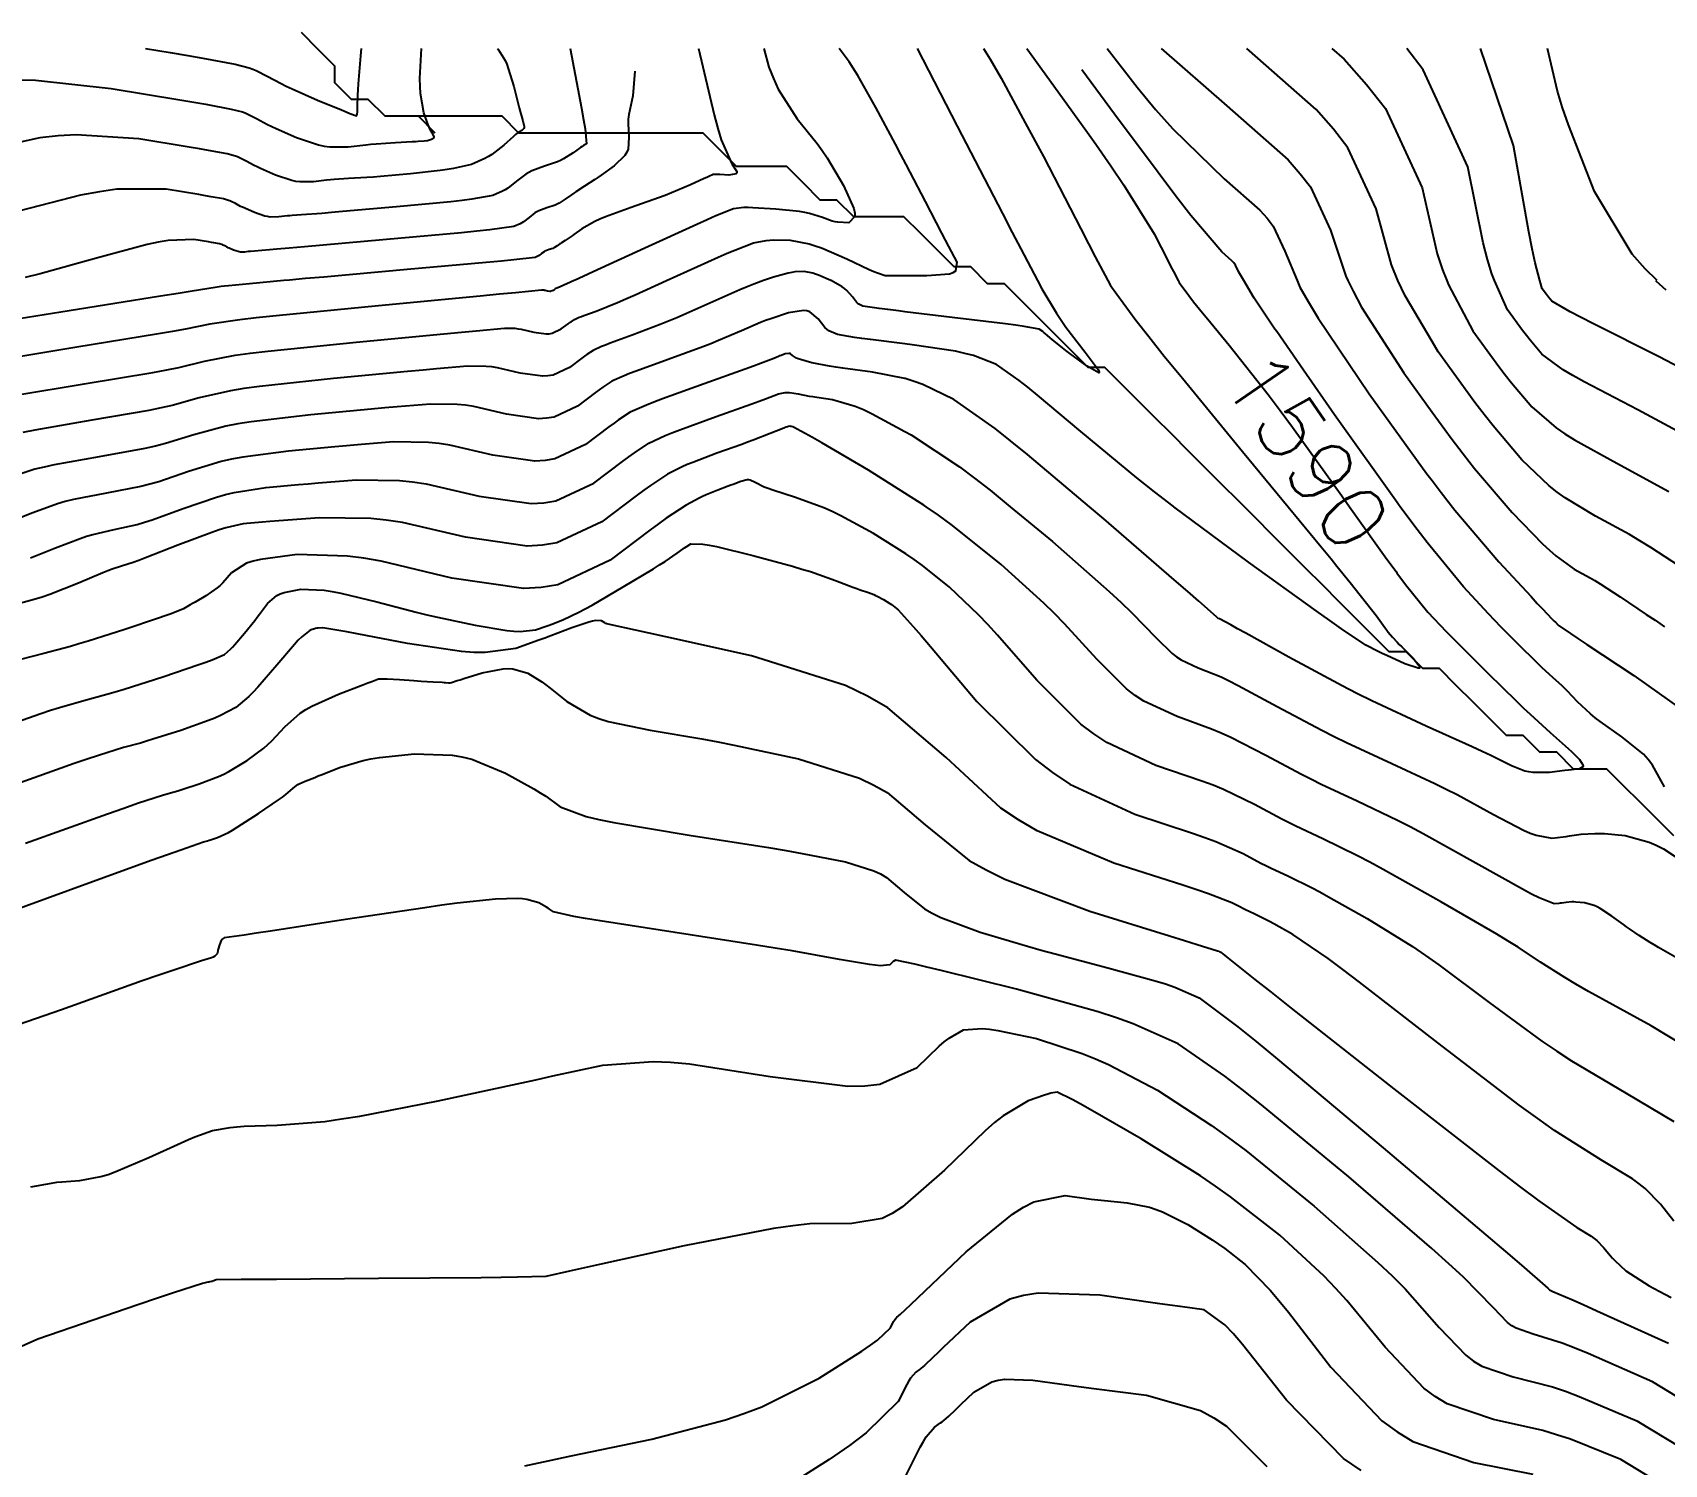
# Model space of a CAD drawing. Header units: metres. Extents: x 837475 to 838479, y 1189012 to 1191015.
# Drawn here: x 837569 to 837666.5, y 1190929.3 to 1191014.8 of the extents above; entities that cross this region are included whole.
import ezdxf

# ---------------------------------------------------------------- set-up
doc = ezdxf.new("R2010")
doc.units = ezdxf.units.M
doc.header["$LTSCALE"] = 0.3
for name, color, linetype in [('COTAS 10', 1, 'Continuous'), ('COTAS INT', 252, 'Continuous'), ('DRENAJE', 5, 'Continuous')]:
    doc.layers.add(name, color=color, linetype=linetype)
doc.styles.get("Standard").update_dxf_attribs({"font": 'simplex.shx'})

msp = doc.modelspace()

# ---------------------------------------------------------------- linework, layer by layer
at = {"layer": 'COTAS 10'}
for points in [[(837608.80113, 1191013.87212), (837608.802, 1191013.869), (837609.736, 1191009.892), (837609.96, 1191009.083), (837610.168, 1191008.399), (837610.793, 1191006.983), (837611.086, 1191006.517), (837611.085, 1191006.432), (837611.049, 1191006.367), (837610.621, 1191006.293), (837610.076, 1191006.33), (837609.966, 1191006.335), (837609.873, 1191006.338), (837609.685, 1191006.33), (837609.431, 1191006.223), (837609.298, 1191006.164), (837609.137, 1191006.091), (837608.328, 1191005.721), (837607.185, 1191005.236), (837606.813, 1191005.091), (837606.418, 1191004.942), (837604.792, 1191004.365), (837603.256, 1191003.8), (837602.917, 1191003.659), (837602.615, 1191003.524), (837601.839, 1191003.093), (837601.364, 1191002.751), (837601.253, 1191002.673), (837601.15, 1191002.602), (837600.852, 1191002.404), (837600.631, 1191002.262), (837600.576, 1191002.225), (837600.525, 1191002.19), (837600.364, 1191002.074), (837600.205, 1191001.974), (837600.156, 1191001.95), (837600.104, 1191001.926), (837599.895, 1191001.853), (837599.688, 1191001.777), (837599.637, 1191001.752), (837599.589, 1191001.724), (837599.438, 1191001.61), (837599.298, 1191001.499), (837599.257, 1191001.473), (837599.215, 1191001.449), (837599.054, 1191001.381), (837597.78, 1191001.237), (837597.036, 1191001.166), (837596.122, 1191001.08), (837591.409, 1191000.656), (837586.426, 1191000.214), (837585.341, 1191000.117), (837584.385, 1191000.031), (837584.047, 1191000), (837581.998, 1190999.812), (837580.739, 1190999.689), (837580.494, 1190999.663), (837580.293, 1190999.641), (837579.941, 1190999.593), (837578.568, 1190999.364), (837577.724, 1190999.229), (837576.678, 1190999.062), (837571.226, 1190998.197), (837565.723, 1190997.311)], [(837628.42384, 1191013.87212), (837630.296, 1191011.27), (837632.045, 1191008.838), (837632.535, 1191008.155), (837633.437, 1191006.854), (837634.216, 1191005.702), (837636.011, 1191002.79), (837636.848, 1191001.168), (837637.024, 1191000.829), (837637.175, 1191000.539), (837637.457, 1191000), (837637.516, 1190999.888), (837638.083, 1190999.109), (837638.376, 1190998.737), (837638.728, 1190998.299), (837639.401, 1190997.479), (837640.49, 1190996.151), (837642.828, 1190993.196), (837643.544, 1190992.246), (837644.29, 1190991.241), (837647.227, 1190987.141), (837647.688, 1190986.493), (837649.92, 1190983.359), (837650.464, 1190982.617), (837650.511, 1190982.553), (837651.035, 1190981.853), (837652.368, 1190980.198), (837653.46, 1190979.05), (837653.832, 1190978.669), (837654.234, 1190978.261), (837655.939, 1190976.558), (837657.668, 1190974.87), (837658.086, 1190974.47), (837658.477, 1190974.101), (837659.671, 1190973.011), (837660.561, 1190972.216), (837660.76, 1190972.032), (837660.939, 1190971.864), (837661.418, 1190971.386), (837661.629, 1190971.074), (837661.64, 1190971.01), (837661.631, 1190970.955), (837661.424, 1190970.84), (837660.943, 1190970.775), (837660.76, 1190970.753), (837660.556, 1190970.729), (837659.64, 1190970.626), (837658.646, 1190970.616), (837658.393, 1190970.651), (837658.15, 1190970.701), (837657.352, 1190971.018), (837656.125, 1190971.639), (837655.61, 1190971.881), (837655.02, 1190972.154), (837652.26, 1190973.395), (837649.023, 1190974.901), (837648.132, 1190975.341), (837647.243, 1190975.791), (837644.053, 1190977.501), (837641.487, 1190978.933), (837640.991, 1190979.208), (837640.589, 1190979.431), (837639.912, 1190979.796), (837639.845, 1190979.827), (837639.827, 1190979.839), (837639.81, 1190979.852), (837639.749, 1190979.912), (837638.681, 1190980.852), (837638.028, 1190981.421), (837637.22, 1190982.123), (837633.012, 1190985.771), (837632.157, 1190986.493), (837628.463, 1190989.612), (837627.44, 1190990.436), (837626.52, 1190991.156), (837624.051, 1190992.89), (837622.211, 1190993.785), (837621.688, 1190993.976), (837621.158, 1190994.143), (837621.122, 1190994.15), (837619.194, 1190994.539), (837617.422, 1190994.768), (837617.013, 1190994.828), (837616.639, 1190994.887), (837615.584, 1190995.092), (837614.905, 1190995.278), (837614.767, 1190995.327), (837614.652, 1190995.373), (837614.421, 1190995.528), (837614.302, 1190995.63), (837614.258, 1190995.643), (837614.208, 1190995.649), (837613.989, 1190995.617), (837613.733, 1190995.531), (837613.66, 1190995.503), (837613.586, 1190995.474), (837613.312, 1190995.356), (837612.503, 1190995.045), (837612.092, 1190994.894), (837611.6, 1190994.715), (837609.145, 1190993.837), (837606.652, 1190992.932), (837606.136, 1190992.736), (837605.695, 1190992.563), (837604.732, 1190992.139), (837604.036, 1190991.678), (837603.765, 1190991.482), (837603.458, 1190991.258), (837602.065, 1190990.201), (837600.232, 1190989.347), (837599.648, 1190989.249), (837599.032, 1190989.212), (837596.528, 1190989.581), (837593.963, 1190990.165), (837593.307, 1190990.263), (837592.675, 1190990.334), (837590.587, 1190990.364), (837588.448, 1190990.189), (837587.784, 1190990.132), (837587.087, 1190990.07), (837584.311, 1190989.813), (837581.583, 1190989.453), (837580.917, 1190989.327), (837580.289, 1190989.189), (837578.347, 1190988.593), (837576.57, 1190987.987), (837576.046, 1190987.842), (837575.509, 1190987.707), (837573.457, 1190987.304), (837571.477, 1190986.919), (837570.985, 1190986.796), (837570.519, 1190986.667), (837569.039, 1190986.138), (837567.728, 1190985.62)], [(837575.78493, 1191013.87212), (837577.248, 1191013.626), (837578.308, 1191013.444), (837579.209, 1191013.288), (837581.137, 1191012.935), (837581.972, 1191012.71), (837582.183, 1191012.635), (837582.386, 1191012.553), (837583.046, 1191012.212), (837583.876, 1191011.763), (837584.185, 1191011.614), (837584.529, 1191011.454), (837586.058, 1191010.784), (837587.481, 1191010.19), (837587.757, 1191010.078), (837587.983, 1191009.988), (837588.373, 1191009.85), (837588.419, 1191009.936), (837588.427, 1191009.987), (837588.433, 1191010.05), (837588.437, 1191010.377), (837588.463, 1191011.092), (837588.483, 1191011.399), (837588.507, 1191011.754), (837588.641, 1191013.432), (837588.67139, 1191013.87212)], [(837646.63777, 1191013.87212), (837647.368, 1191013.226), (837648.711, 1191011.719), (837649.832, 1191010.272), (837652.02, 1191005.542), (837652.931, 1191001.591), (837653.247, 1191000.635), (837653.49, 1191000), (837653.59, 1190999.739), (837655.059, 1190996.998), (837656.601, 1190994.872), (837656.991, 1190994.363), (837657.365, 1190993.888), (837658.581, 1190992.459), (837660.033, 1190991.212), (837660.556, 1190990.851), (837661.131, 1190990.484), (837663.644, 1190989.104), (837666.76, 1190987.401)], [(837667.057, 1190943.826), (837666.252, 1190944.829), (837665.345, 1190945.776), (837664.988, 1190946.057), (837664.584, 1190946.346), (837662.74, 1190947.456), (837659.936, 1190949.238), (837658.928, 1190949.951), (837657.818, 1190950.759), (837652.971, 1190954.47), (837648.293, 1190958.097), (837647.29, 1190958.852), (837646.413, 1190959.5), (837644.304, 1190960.939), (837643.17, 1190961.576), (837642.908, 1190961.718), (837642.668, 1190961.844), (837641.992, 1190962.176), (837641.466, 1190962.421), (837641.321, 1190962.493), (837641.177, 1190962.566), (837640.659, 1190962.844), (837639.263, 1190963.382), (837638.566, 1190963.62), (837637.734, 1190963.896), (837633.607, 1190965.213), (837629.027, 1190967.131), (837627.91, 1190967.786), (837626.858, 1190968.496), (837623.607, 1190971.507), (837620.104, 1190974.486), (837618.895, 1190975.176), (837617.582, 1190975.806), (837611.974, 1190977.593), (837606.863, 1190978.73), (837605.864, 1190978.95), (837605.044, 1190979.13), (837603.586, 1190979.439), (837603.326, 1190979.5), (837603.263, 1190979.524), (837603.203, 1190979.551), (837603.016, 1190979.674), (837602.646, 1190979.696), (837602.47, 1190979.66), (837602.262, 1190979.605), (837601.245, 1190979.255), (837599.987, 1190978.782), (837599.627, 1190978.65), (837599.262, 1190978.517), (837597.9, 1190978.034), (837596.057, 1190977.782), (837595.389, 1190977.796), (837594.653, 1190977.845), (837591.422, 1190978.325), (837588.411, 1190978.903), (837587.812, 1190979.015), (837587.316, 1190979.105), (837586.375, 1190979.259), (837586.09, 1190979.248), (837586.008, 1190979.235), (837585.924, 1190979.219), (837585.61, 1190979.124), (837585.108, 1190978.728), (837584.905, 1190978.521), (837584.675, 1190978.272), (837583.616, 1190977.023), (837582.487, 1190975.709), (837582.213, 1190975.419), (837581.956, 1190975.162), (837581.17, 1190974.501), (837580.256, 1190974.017), (837579.919, 1190973.871), (837579.546, 1190973.721), (837577.895, 1190973.136), (837576.222, 1190972.602), (837575.835, 1190972.484), (837575.48, 1190972.379), (837574.473, 1190972.109), (837572.965, 1190971.644), (837572.295, 1190971.417), (837571.516, 1190971.147), (837567.787, 1190969.819)], [(837666.74, 1190927.862), (837663.901, 1190929.581), (837660.875, 1190930.794), (837660.047, 1190931.067), (837659.224, 1190931.312), (837656.287, 1190931.967), (837653.524, 1190932.918), (837652.811, 1190933.35), (837652.12, 1190933.855), (837649.809, 1190936.287), (837647.528, 1190939.082), (837646.855, 1190939.816), (837646.164, 1190940.533), (837643.522, 1190942.979), (837640.574, 1190945.281), (837639.691, 1190945.907), (837638.778, 1190946.529), (837635.24, 1190948.734), (837632.204, 1190950.485), (837631.609, 1190950.82), (837631.119, 1190951.091), (837630.235, 1190951.53), (837629.851, 1190951.46), (837629.676, 1190951.41), (837629.473, 1190951.347), (837628.49, 1190951.01), (837627.009, 1190950.119), (837626.491, 1190949.706), (837625.926, 1190949.222), (837623.495, 1190946.876), (837620.98, 1190944.674), (837620.363, 1190944.281), (837619.779, 1190943.982), (837617.956, 1190943.684), (837615.449, 1190943.67), (837614.434, 1190943.55), (837613.281, 1190943.379), (837607.956, 1190942.341), (837602.896, 1190941.23), (837601.101, 1190940.836), (837599.679, 1190940.525), (837597.995, 1190940.471), (837597.022, 1190940.456), (837595.829, 1190940.441), (837589.692, 1190940.389), (837583.599, 1190940.345), (837582.434, 1190940.336), (837581.495, 1190940.329), (837579.992, 1190940.313), (837579.957, 1190940.3), (837579.944, 1190940.294), (837579.929, 1190940.288), (837579.864, 1190940.258), (837579.798, 1190940.229), (837579.782, 1190940.224), (837579.767, 1190940.219), (837579.725, 1190940.212), (837579.622, 1190940.195), (837579.569, 1190940.184), (837579.507, 1190940.172), (837579.192, 1190940.105), (837577.451, 1190939.544), (837576.488, 1190939.22), (837575.317, 1190938.822), (837569.352, 1190936.773), (837562.483, 1190933.702)]]:
    msp.add_lwpolyline(points, dxfattribs=at)
at = {"layer": 'COTAS INT'}
for points in [[(837596.79186, 1191013.87212), (837596.864, 1191013.776), (837597.251, 1191013.146), (837597.35, 1191012.921), (837597.447, 1191012.674), (837597.768, 1191011.602), (837598.035, 1191010.548), (837598.098, 1191010.312), (837598.155, 1191010.101), (837598.319, 1191009.544), (837598.39, 1191009.213), (837598.388, 1191009.146), (837598.377, 1191009.089), (837598.259, 1191008.97), (837597.983, 1191008.804), (837597.873, 1191008.718), (837597.748, 1191008.615), (837597.174, 1191008.096), (837596.471, 1191007.533), (837596.264, 1191007.403), (837596.052, 1191007.283), (837595.245, 1191006.942), (837594.174, 1191006.69), (837593.796, 1191006.627), (837593.383, 1191006.566), (837591.599, 1191006.37), (837589.807, 1191006.219), (837589.389, 1191006.186), (837589.005, 1191006.158), (837587.903, 1191006.088), (837587.048, 1191006.032), (837586.82, 1191006.012), (837586.595, 1191005.989), (837585.816, 1191005.893), (837585.008, 1191005.889), (837584.765, 1191005.925), (837584.514, 1191005.978), (837583.542, 1191006.305), (837582.648, 1191006.696), (837582.447, 1191006.79), (837582.266, 1191006.877), (837581.781, 1191007.14), (837581.395, 1191007.339), (837581.276, 1191007.387), (837581.153, 1191007.431), (837580.665, 1191007.562), (837579.537, 1191007.768), (837579.011, 1191007.86), (837578.391, 1191007.966), (837575.378, 1191008.473), (837571.642, 1191008.712), (837570.567, 1191008.649), (837569.473, 1191008.529), (837565.378, 1191007.632)], [(837612.70414, 1191013.87212), (837613.014, 1191012.756), (837613.278, 1191012.069), (837613.559, 1191011.44), (837614.702, 1191009.655), (837615.884, 1191008.191), (837616.188, 1191007.765), (837616.483, 1191007.329), (837617.467, 1191005.682), (837618.076, 1191004.302), (837618.134, 1191004.036), (837618.144, 1191003.82), (837617.785, 1191003.459), (837617.135, 1191003.486), (837616.962, 1191003.514), (837616.793, 1191003.552), (837616.21, 1191003.765), (837615.442, 1191004.009), (837615.157, 1191004.066), (837614.84, 1191004.119), (837613.431, 1191004.274), (837612.058, 1191004.354), (837611.764, 1191004.359), (837611.506, 1191004.358), (837610.887, 1191004.291), (837609.846, 1191003.859), (837609.322, 1191003.628), (837608.697, 1191003.347), (837605.591, 1191001.929), (837602.524, 1191000.52), (837601.923, 1191000.246), (837601.43, 1191000.022), (837601.38, 1191000), (837600.548, 1190999.631), (837600.399, 1190999.576), (837600.368, 1190999.565), (837600.341, 1190999.554), (837600.284, 1190999.529), (837600.242, 1190999.501), (837600.226, 1190999.49), (837600.207, 1190999.476), (837600.124, 1190999.413), (837600.014, 1190999.362), (837599.979, 1190999.356), (837599.942, 1190999.353), (837599.792, 1190999.376), (837599.638, 1190999.411), (837599.599, 1190999.416), (837599.561, 1190999.421), (837599.436, 1190999.423), (837597.873, 1190999.276), (837596.928, 1190999.186), (837595.762, 1190999.076), (837589.702, 1190998.5), (837583.588, 1190997.896), (837582.389, 1190997.768), (837581.403, 1190997.656), (837579.622, 1190997.393), (837578.168, 1190997.089), (837577.388, 1190996.951), (837576.444, 1190996.791), (837571.672, 1190996.019), (837566.873, 1190995.232)], [(837601.14261, 1191013.87212), (837601.145, 1191013.86), (837601.824, 1191010.292), (837601.944, 1191009.608), (837602.034, 1191009.057), (837602.118, 1191008.166), (837601.93, 1191008.066), (837601.85, 1191008.013), (837601.758, 1191007.95), (837601.326, 1191007.63), (837600.752, 1191007.27), (837600.571, 1191007.181), (837600.38, 1191007.096), (837599.614, 1191006.829), (837598.851, 1191006.548), (837598.664, 1191006.454), (837598.486, 1191006.354), (837597.929, 1191005.934), (837597.413, 1191005.522), (837597.262, 1191005.426), (837597.106, 1191005.338), (837596.514, 1191005.088), (837595.259, 1191004.862), (837594.686, 1191004.79), (837594.014, 1191004.713), (837590.774, 1191004.398), (837587.543, 1191004.117), (837586.877, 1191004.061), (837586.312, 1191004.015), (837585.096, 1191003.925), (837584.544, 1191003.889), (837584.397, 1191003.876), (837584.252, 1191003.862), (837583.75, 1191003.799), (837583.229, 1191003.797), (837583.072, 1191003.82), (837582.911, 1191003.854), (837582.284, 1191004.065), (837581.707, 1191004.317), (837581.578, 1191004.378), (837581.461, 1191004.434), (837581.148, 1191004.603), (837580.899, 1191004.732), (837580.823, 1191004.763), (837580.743, 1191004.791), (837580.429, 1191004.876), (837579.702, 1191005.009), (837579.362, 1191005.068), (837578.962, 1191005.136), (837577.02, 1191005.463), (837574.066, 1191005.454), (837573.03, 1191005.31), (837571.898, 1191005.105), (837567.02, 1191003.855)], [(837625.83171, 1191013.87212), (837626.223, 1191013.224), (837626.885, 1191012.086), (837628.322, 1191009.429), (837629.419, 1191007.402), (837631.639, 1191003.098), (837632.104, 1191002.2), (837632.505, 1191001.429), (837633.255, 1191000), (837633.411, 1190999.702), (837634.915, 1190997.636), (837635.692, 1190996.651), (837636.625, 1190995.486), (837637.71, 1190994.163), (837641.299, 1190989.788), (837644.019, 1190986.493), (837645.99, 1190984.106), (837646.581, 1190983.383), (837646.935, 1190982.951), (837647.726, 1190981.977), (837649.303, 1190979.973), (837649.798, 1190979.278), (837649.906, 1190979.13), (837650.002, 1190979.002), (837650.247, 1190978.698), (837650.537, 1190978.398), (837650.662, 1190978.273), (837650.806, 1190978.128), (837651.485, 1190977.453), (837651.899, 1190976.916), (837651.875, 1190976.859), (837651.792, 1190976.842), (837650.989, 1190977.111), (837649.906, 1190977.604), (837649.646, 1190977.729), (837649.403, 1190977.848), (837648.666, 1190978.233), (837647.209, 1190979.205), (837646.513, 1190979.694), (837645.688, 1190980.279), (837641.651, 1190983.185), (837637.201, 1190986.493), (837637.155, 1190986.527), (837636.041, 1190987.386), (837634.984, 1190988.216), (837631.641, 1190990.977), (837629.059, 1190993.16), (837628.483, 1190993.625), (837627.966, 1190994.031), (837626.6, 1190994.995), (837625.235, 1190995.524), (837624.72, 1190995.655), (837624.145, 1190995.779), (837621.574, 1190996.172), (837621.122, 1190996.227), (837619.087, 1190996.477), (837618.566, 1190996.547), (837618.118, 1190996.609), (837617.104, 1190996.781), (837616.599, 1190997.002), (837616.472, 1190997.096), (837616.35, 1190997.204), (837615.956, 1190997.71), (837615.464, 1190998.131), (837615.281, 1190998.184), (837615.078, 1190998.21), (837614.175, 1190998.076), (837613.117, 1190997.72), (837612.816, 1190997.607), (837612.511, 1190997.487), (837611.382, 1190996.999), (837610.008, 1190996.414), (837609.55, 1190996.232), (837609.057, 1190996.042), (837606.995, 1190995.286), (837605.089, 1190994.593), (837604.694, 1190994.443), (837604.357, 1190994.311), (837603.62, 1190993.986), (837603.088, 1190993.634), (837602.88, 1190993.484), (837602.645, 1190993.312), (837601.58, 1190992.504), (837600.178, 1190991.851), (837599.731, 1190991.776), (837599.259, 1190991.748), (837597.344, 1190992.03), (837595.382, 1190992.476), (837594.88, 1190992.552), (837594.396, 1190992.606), (837592.799, 1190992.629), (837590.805, 1190992.461), (837590.07, 1190992.395), (837589.256, 1190992.321), (837585.659, 1190991.985), (837582.084, 1190991.564), (837581.285, 1190991.437), (837580.568, 1190991.306), (837578.666, 1190990.793), (837576.97, 1190990.262), (837576.382, 1190990.119), (837575.743, 1190989.978), (837573.011, 1190989.483), (837570.326, 1190988.998), (837569.717, 1190988.863), (837569.167, 1190988.729), (837567.667, 1190988.242)], [(837568.024, 1190993.154), (837572.118, 1190993.84), (837576.211, 1190994.52), (837577.053, 1190994.674), (837577.769, 1190994.813), (837579.304, 1190995.193), (837581.124, 1190995.539), (837582.021, 1190995.658), (837583.087, 1190995.786), (837588.354, 1190996.328), (837593.593, 1190996.824), (837594.642, 1190996.923), (837595.517, 1190997.004), (837597.224, 1190997.158), (837597.839, 1190997.149), (837598.026, 1190997.128), (837598.219, 1190997.099), (837598.976, 1190996.927), (837599.714, 1190996.818), (837599.896, 1190996.829), (837600.068, 1190996.858), (837600.609, 1190997.11), (837601.02, 1190997.421), (837601.11, 1190997.488), (837601.191, 1190997.545), (837601.396, 1190997.681), (837601.68, 1190997.807), (837601.81, 1190997.857), (837601.962, 1190997.915), (837602.697, 1190998.182), (837603.972, 1190998.695), (837604.465, 1190998.908), (837605.019, 1190999.151), (837606.892, 1191000), (837607.521, 1191000.285), (837609.985, 1191001.399), (837610.513, 1191001.629), (837610.975, 1191001.825), (837612.089, 1191002.251), (837612.838, 1191002.4), (837613.07, 1191002.422), (837613.312, 1191002.435), (837614.275, 1191002.41), (837615.423, 1191002.191), (837615.781, 1191002.081), (837616.157, 1191001.95), (837617.663, 1191001.302), (837619.002, 1191000.67), (837619.273, 1191000.551), (837619.5, 1191000.455), (837619.961, 1191000.308), (837620.449, 1191000.312), (837620.694, 1191000.312), (837620.987, 1191000.31), (837622.439, 1191000.3), (837623.789, 1191000.413), (837624.017, 1191000.489), (837624.182, 1191000.585), (837624.251, 1191001.093), (837623.753, 1191002.036), (837623.56, 1191002.406), (837623.344, 1191002.824), (837622.362, 1191004.724), (837621.217, 1191006.929), (837620.897, 1191007.538), (837620.575, 1191008.146), (837619.405, 1191010.336), (837618.32, 1191012.25), (837618.052, 1191012.684), (837617.798, 1191013.075), (837617.2024, 1191013.87212)], [(837568.103, 1191011.987), (837569.217, 1191011.97), (837573.736, 1191011.483), (837577.819, 1191010.796), (837578.659, 1191010.652), (837579.373, 1191010.528), (837580.901, 1191010.248), (837581.562, 1191010.07), (837581.73, 1191010.011), (837581.89, 1191009.946), (837582.414, 1191009.676), (837583.071, 1191009.32), (837583.316, 1191009.202), (837583.588, 1191009.075), (837584.8, 1191008.544), (837586.118, 1191008.102), (837586.458, 1191008.03), (837586.786, 1191007.981), (837587.882, 1191007.986), (837588.938, 1191008.117), (837589.242, 1191008.147), (837589.552, 1191008.175), (837590.711, 1191008.251), (837591.699, 1191008.3), (837591.9, 1191008.311), (837592.071, 1191008.32), (837592.424, 1191008.342), (837592.583, 1191008.365), (837592.63, 1191008.375), (837592.679, 1191008.387), (837592.868, 1191008.441), (837593.001, 1191008.524), (837593.015, 1191008.554), (837593.019, 1191008.586), (837592.949, 1191008.73), (837592.781, 1191009.025), (837592.724, 1191009.154), (837592.661, 1191009.303), (837592.395, 1191010.013), (837592.196, 1191011.167), (837592.175, 1191011.596), (837592.17, 1191012.073), (837592.26072, 1191013.87212)], [(837621.86672, 1191013.87212), (837624.258, 1191009.232), (837626.96, 1191003.999), (837627.543, 1191002.875), (837628.055, 1191001.892), (837629.051, 1191000), (837629.306, 1190999.516), (837630.182, 1190998.049), (837630.457, 1190997.64), (837630.746, 1190997.228), (837631.906, 1190995.73), (837632.684, 1190994.682), (837632.732, 1190994.555), (837632.707, 1190994.498), (837632.016, 1190994.882), (837630.988, 1190995.64), (837630.752, 1190995.819), (837630.537, 1190995.985), (837629.935, 1190996.473), (837629.532, 1190996.814), (837629.442, 1190996.887), (837629.362, 1190996.95), (837629.148, 1190997.101), (837628.259, 1190997.263), (837627.752, 1190997.333), (837627.133, 1190997.415), (837623.953, 1190997.804), (837621.122, 1190998.143), (837620.753, 1190998.187), (837620.12, 1190998.265), (837619.598, 1190998.331), (837618.624, 1190998.471), (837618.373, 1190998.595), (837618.306, 1190998.651), (837618.239, 1190998.717), (837618.006, 1190999.034), (837617.667, 1190999.415), (837617.535, 1190999.521), (837617.385, 1190999.626), (837616.722, 1191000), (837616.704, 1191000.01), (837615.979, 1191000.326), (837615.802, 1191000.389), (837615.636, 1191000.442), (837615.12, 1191000.546), (837614.566, 1191000.516), (837614.376, 1191000.485), (837614.17, 1191000.443), (837613.292, 1191000.212), (837612.696, 1191000), (837612.105, 1190999.79), (837611.705, 1190999.63), (837611.273, 1190999.45), (837607.513, 1190997.782), (837607.008, 1190997.57), (837606.515, 1190997.369), (837604.846, 1190996.734), (837603.525, 1190996.254), (837603.252, 1190996.15), (837603.018, 1190996.059), (837602.508, 1190995.834), (837602.139, 1190995.59), (837601.995, 1190995.486), (837601.833, 1190995.367), (837601.095, 1190994.807), (837600.123, 1190994.354), (837599.814, 1190994.303), (837599.487, 1190994.283), (837598.16, 1190994.478), (837596.801, 1190994.788), (837596.453, 1190994.84), (837596.118, 1190994.878), (837595.012, 1190994.893), (837593.161, 1190994.732), (837592.356, 1190994.659), (837591.425, 1190994.573), (837587.006, 1190994.156), (837582.585, 1190993.675), (837581.653, 1190993.547), (837580.846, 1190993.423), (837578.985, 1190992.993), (837577.369, 1190992.538), (837576.717, 1190992.397), (837575.977, 1190992.249), (837572.564, 1190991.661), (837569.175, 1190991.076), (837568.449, 1190990.93)], [(837633.20316, 1191013.87212), (837634.995, 1191011.544), (837636.097, 1191010.228), (837637.125, 1191009.061), (837640.209, 1191006.083), (837642.339, 1191004.198), (837642.765, 1191003.72), (837643.121, 1191003.26), (837643.815, 1191001.759), (837644.564, 1191000), (837644.729, 1190999.613), (837645.224, 1190998.747), (837645.823, 1190997.764), (837648.856, 1190993.23), (837652.305, 1190988.467), (837652.619, 1190988.055), (837653.166, 1190987.338), (837653.986, 1190986.292), (837656.609, 1190983.2), (837658.526, 1190981.124), (837658.902, 1190980.719), (837659.21, 1190980.387), (837659.761, 1190979.798), (837659.863, 1190979.698), (837659.887, 1190979.675), (837659.91, 1190979.653), (837659.981, 1190979.589), (837660.042, 1190979.532), (837660.06, 1190979.515), (837660.078, 1190979.497), (837660.145, 1190979.427), (837660.88, 1190978.919), (837661.32, 1190978.625), (837661.862, 1190978.264), (837664.672, 1190976.409), (837667.547, 1190974.359)], [(837636.44715, 1191013.87212), (837640.358, 1191010.443), (837644.015, 1191007.207), (837644.747, 1191006.386), (837645.358, 1191005.597), (837646.55, 1191003.02), (837647.463, 1191000.273), (837647.596, 1191000), (837647.898, 1190999.377), (837648.412, 1190998.422), (837650.923, 1190994.486), (837652.619, 1190992.148), (837653.756, 1190990.581), (837654.473, 1190989.645), (837655.159, 1190988.773), (837657.394, 1190986.148), (837659.205, 1190984.285), (837659.626, 1190983.892), (837660.011, 1190983.552), (837661.109, 1190982.771), (837662.057, 1190982.253), (837662.348, 1190982.079), (837662.651, 1190981.892), (837663.848, 1190981.109), (837665.404, 1190980.061), (837665.934, 1190979.708), (837666.507, 1190979.327)], [(837668.245, 1190982.376), (837665.681, 1190984.055), (837665.032, 1190984.455), (837664.409, 1190984.827), (837662.376, 1190985.938), (837660.571, 1190987.018), (837660.091, 1190987.372), (837659.619, 1190987.748), (837657.987, 1190989.304), (837656.262, 1190991.33), (837655.732, 1190992.004), (837655.179, 1190992.726), (837652.991, 1190995.742), (837652.619, 1190996.366), (837651.001, 1190999.08), (837650.576, 1191000), (837650.573, 1191000.006), (837650.197, 1191000.932), (837649.285, 1191004.281), (837647.595, 1191007.935), (837646.729, 1191009.052), (837645.691, 1191010.216), (837641.56074, 1191013.87212)], [(837668.785, 1190990.198), (837664.911, 1190992.271), (837661.692, 1190993.951), (837661.021, 1190994.331), (837660.448, 1190994.675), (837659.175, 1190995.614), (837658.467, 1190996.445), (837658.25, 1190996.721), (837658.023, 1190997.018), (837657.126, 1190998.254), (837656.355, 1191000), (837656.18, 1191000.397), (837655.922, 1191001.264), (837655.665, 1191002.251), (837654.755, 1191006.803), (837652.086, 1191012.596), (837651.10076, 1191013.87212)], [(837670.656, 1190993.099), (837666.179, 1190995.438), (837662.252, 1190997.417), (837661.487, 1190997.811), (837660.862, 1190998.139), (837659.768, 1190998.769), (837659.57, 1190999.003), (837659.509, 1190999.08), (837659.445, 1190999.163), (837659.194, 1190999.51), (837659.059, 1191000), (837658.769, 1191001.055), (837658.596, 1191001.894), (837658.399, 1191002.91), (837657.49, 1191008.064), (837655.51648, 1191013.87212)], [(837666.055, 1191000), (837665.347, 1191000.693), (837664.573, 1191001.581), (837662.324, 1191005.328), (837660.757, 1191009.296), (837660.412, 1191010.323), (837660.107, 1191011.318), (837659.5081, 1191013.87212)], [(837605.011, 1191012.501), (837604.879, 1191011.03), (837604.646, 1191009.912), (837604.614, 1191009.636), (837604.596, 1191009.375), (837604.646, 1191008.553), (837604.597, 1191007.849), (837604.517, 1191007.663), (837604.408, 1191007.481), (837603.771, 1191006.853), (837602.996, 1191006.298), (837602.8, 1191006.162), (837602.611, 1191006.034), (837601.996, 1191005.632), (837601.478, 1191005.298), (837601.35, 1191005.213), (837601.229, 1191005.13), (837600.852, 1191004.857), (837600.481, 1191004.624), (837600.365, 1191004.567), (837600.243, 1191004.512), (837599.755, 1191004.341), (837599.27, 1191004.162), (837599.15, 1191004.103), (837599.038, 1191004.039), (837598.683, 1191003.772), (837598.355, 1191003.51), (837598.259, 1191003.449), (837598.161, 1191003.394), (837597.784, 1191003.235), (837596.344, 1191003.034), (837595.575, 1191002.952), (837594.645, 1191002.859), (837589.949, 1191002.426), (837585.279, 1191002.016), (837584.366, 1191001.937), (837583.618, 1191001.872), (837582.288, 1191001.763), (837582.04, 1191001.746), (837581.974, 1191001.741), (837581.909, 1191001.734), (837581.684, 1191001.706), (837581.45, 1191001.705), (837581.38, 1191001.716), (837581.307, 1191001.731), (837581.025, 1191001.825), (837580.767, 1191001.939), (837580.708, 1191001.966), (837580.656, 1191001.991), (837580.516, 1191002.067), (837580.404, 1191002.125), (837580.37, 1191002.139), (837580.334, 1191002.151), (837580.192, 1191002.189), (837579.866, 1191002.249), (837579.714, 1191002.276), (837579.534, 1191002.306), (837578.662, 1191002.453), (837577.135, 1191002.389), (837576.542, 1191002.286), (837575.877, 1191002.147), (837572.861, 1191001.338), (837569.48, 1191000.405), (837568.584, 1191000.188)], [(837666.494, 1190969.754), (837665.791, 1190971.057), (837665.53, 1190971.389), (837665.241, 1190971.708), (837663.96, 1190972.756), (837662.66, 1190973.664), (837662.358, 1190973.894), (837662.083, 1190974.116), (837661.301, 1190974.842), (837660.701, 1190975.471), (837660.54, 1190975.632), (837660.381, 1190975.788), (837659.826, 1190976.3), (837659.194, 1190976.877), (837658.987, 1190977.073), (837658.765, 1190977.284), (837657.85, 1190978.178), (837656.722, 1190979.324), (837656.367, 1190979.694), (837655.993, 1190980.087), (837654.488, 1190981.699), (837652.318, 1190984.347), (837651.525, 1190985.393), (837650.71, 1190986.493), (837650.649, 1190986.575), (837650.532, 1190986.739), (837646.788, 1190991.974), (837644.936, 1190994.649), (837643.34, 1190996.951), (837643.233, 1190997.106), (837642.549, 1190998.118), (837641.996, 1190998.954), (837641.375, 1191000), (837641.08, 1191000.498), (837640.884, 1191000.923), (837640.783, 1191001.053), (837640.662, 1191001.189), (837640.059, 1191001.722), (837638.219, 1191003.885), (837637.319, 1191005.047), (837636.249, 1191006.453), (837633.657, 1191009.949), (837631.703, 1191012.582)], [(837665.97, 1191000), (837665.977, 1190999.992), (837666.574, 1190999.441)], [(837568.9, 1190983.438), (837570.41, 1190984.035), (837571.87, 1190984.605), (837572.253, 1190984.73), (837572.628, 1190984.841), (837573.903, 1190985.125), (837575.276, 1190985.436), (837575.711, 1190985.565), (837576.17, 1190985.711), (837578.029, 1190986.393), (837580.011, 1190987.072), (837580.549, 1190987.217), (837581.081, 1190987.343), (837582.963, 1190987.641), (837584.919, 1190987.818), (837585.497, 1190987.868), (837586.092, 1190987.918), (837588.375, 1190988.1), (837590.953, 1190988.063), (837591.734, 1190987.975), (837592.544, 1190987.853), (837595.712, 1190987.132), (837598.804, 1190986.677), (837599.566, 1190986.723), (837600.287, 1190986.843), (837602.551, 1190987.898), (837604.271, 1190989.203), (837604.649, 1190989.481), (837604.985, 1190989.722), (837605.844, 1190990.291), (837606.814, 1190990.738), (837607.22, 1190990.901), (837607.686, 1190991.082), (837609.864, 1190991.881), (837611.996, 1190992.642), (837612.434, 1190992.8), (837612.804, 1190992.934), (837613.589, 1190993.227), (837613.982, 1190993.315), (837614.105, 1190993.32), (837614.235, 1190993.317), (837614.758, 1190993.237), (837615.416, 1190993.104), (837615.632, 1190993.068), (837615.863, 1190993.033), (837616.815, 1190992.907), (837618.171, 1190992.507), (837618.656, 1190992.298), (837619.187, 1190992.046), (837621.122, 1190990.992), (837621.502, 1190990.785), (837624.392, 1190988.871), (837625.287, 1190988.209), (837626.222, 1190987.489), (837627.426, 1190986.493), (837629.943, 1190984.41), (837633.324, 1190981.426), (837634.045, 1190980.765), (837634.674, 1190980.177), (837636.168, 1190978.651), (837637.089, 1190977.736), (837637.355, 1190977.533), (837637.627, 1190977.352), (837638.651, 1190976.879), (837640.018, 1190976.324), (837640.506, 1190976.091), (837641.042, 1190975.823), (837643.374, 1190974.57), (837646.03, 1190973.146), (837646.77, 1190972.771), (837647.511, 1190972.405), (837650.207, 1190971.151), (837652.788, 1190969.956), (837653.457, 1190969.626), (837654.108, 1190969.297), (837656.294, 1190968.113), (837658.08, 1190967.178), (837658.478, 1190967.005), (837658.834, 1190966.871), (837659.773, 1190966.698), (837660.445, 1190966.777), (837660.634, 1190966.801), (837660.823, 1190966.827), (837661.516, 1190966.928), (837662.344, 1190966.982), (837662.618, 1190966.979), (837662.913, 1190966.967), (837664.14, 1190966.858), (837665.576, 1190966.466), (837666.002, 1190966.277), (837666.441, 1190966.052), (837668.126, 1190964.95)], [(837667.248, 1190959.528), (837666.144, 1190960.173), (837665.887, 1190960.327), (837665.651, 1190960.47), (837664.977, 1190960.893), (837664.403, 1190961.285), (837664.23, 1190961.407), (837664.052, 1190961.535), (837663.36, 1190962.047), (837662.663, 1190962.503), (837662.482, 1190962.595), (837662.306, 1190962.674), (837661.712, 1190962.836), (837661.204, 1190962.881), (837661.083, 1190962.886), (837660.969, 1190962.887), (837660.627, 1190962.864), (837660.34, 1190962.823), (837660.262, 1190962.812), (837660.184, 1190962.802), (837659.906, 1190962.769), (837659.022, 1190963.125), (837658.562, 1190963.36), (837658.009, 1190963.654), (837655.235, 1190965.208), (837652.091, 1190966.955), (837651.305, 1190967.371), (837650.555, 1190967.757), (837648.153, 1190968.907), (837646, 1190969.909), (837645.408, 1190970.202), (837644.817, 1190970.501), (837642.695, 1190971.638), (837640.598, 1190972.713), (837640.021, 1190972.973), (837639.447, 1190973.217), (837637.39, 1190973.963), (837635.409, 1190974.877), (837634.884, 1190975.228), (837634.368, 1190975.62), (837632.587, 1190977.39), (837630.666, 1190979.501), (837630.062, 1190980.11), (837629.427, 1190980.728), (837626.874, 1190983.049), (837623.982, 1190985.365), (837623.134, 1190985.981), (837622.399, 1190986.493), (837622.265, 1190986.586), (837621.122, 1190987.309), (837618.953, 1190988.68), (837616.163, 1190990.308), (837615.623, 1190990.619), (837615.184, 1190990.871), (837614.436, 1190991.275), (837614.353, 1190991.286), (837614.333, 1190991.289), (837614.315, 1190991.292), (837614.258, 1190991.304), (837614.048, 1190991.244), (837613.934, 1190991.203), (837613.795, 1190991.15), (837613.088, 1190990.87), (837612.073, 1190990.474), (837611.74, 1190990.349), (837611.384, 1190990.217), (837609.91, 1190989.685), (837608.471, 1190989.144), (837608.137, 1190989.007), (837607.83, 1190988.875), (837606.956, 1190988.444), (837605.934, 1190987.766), (837605.534, 1190987.479), (837605.084, 1190987.149), (837603.036, 1190985.596), (837600.341, 1190984.34), (837599.483, 1190984.196), (837598.576, 1190984.142), (837594.896, 1190984.683), (837591.126, 1190985.542), (837590.161, 1190985.687), (837589.232, 1190985.791), (837586.163, 1190985.835), (837583.736, 1190985.646), (837583.211, 1190985.604), (837582.75, 1190985.567), (837581.616, 1190985.469), (837580.58, 1190985.232), (837580.181, 1190985.107), (837579.733, 1190984.955), (837577.71, 1190984.194), (837575.771, 1190983.436), (837575.376, 1190983.287), (837575.042, 1190983.166), (837574.349, 1190982.946), (837573.778, 1190982.763), (837573.522, 1190982.663), (837573.222, 1190982.543), (837571.782, 1190981.932), (837570.073, 1190981.255), (837569.604, 1190981.094), (837569.136, 1190980.943), (837567.462, 1190980.492)], [(837669.526, 1190953.187), (837665.694, 1190955.494), (837661.969, 1190957.546), (837661.198, 1190957.985), (837660.539, 1190958.369), (837659.096, 1190959.289), (837657.759, 1190960.178), (837657.165, 1190960.541), (837656.476, 1190960.955), (837653.179, 1190962.874), (837649.705, 1190964.825), (837648.903, 1190965.259), (837648.17, 1190965.647), (837646.099, 1190966.664), (837644.489, 1190967.413), (837644.045, 1190967.632), (837643.603, 1190967.856), (837642.016, 1190968.707), (837640.153, 1190969.603), (837639.536, 1190969.855), (837638.876, 1190970.11), (837636.129, 1190971.046), (837633.192, 1190972.402), (837632.412, 1190972.922), (837631.647, 1190973.505), (837629.006, 1190976.129), (837626.659, 1190978.826), (837626.08, 1190979.454), (837625.531, 1190980.031), (837623.805, 1190981.688), (837622.179, 1190982.985), (837621.693, 1190983.335), (837621.192, 1190983.682), (837619.255, 1190984.902), (837617.3, 1190985.958), (837616.788, 1190986.201), (837616.289, 1190986.422), (837614.591, 1190987.044), (837613.241, 1190987.474), (837612.96, 1190987.575), (837612.72, 1190987.668), (837612.191, 1190987.937), (837611.899, 1190988.08), (837611.808, 1190988.093), (837611.713, 1190988.095), (837611.336, 1190988.006), (837610.879, 1190987.827), (837610.733, 1190987.772), (837610.579, 1190987.715), (837609.957, 1190987.49), (837609.256, 1190987.207), (837609.053, 1190987.113), (837608.846, 1190987.013), (837608.068, 1190986.596), (837606.882, 1190985.81), (837606.419, 1190985.477), (837605.896, 1190985.094), (837603.521, 1190983.293), (837600.396, 1190981.836), (837599.4, 1190981.67), (837598.349, 1190981.606), (837594.08, 1190982.235), (837589.843, 1190983.241), (837588.811, 1190983.415), (837587.839, 1190983.545), (837584.84, 1190983.639), (837582.656, 1190983.351), (837582.199, 1190983.24), (837581.806, 1190983.115), (837580.919, 1190982.552), (837580.399, 1190981.945), (837580.237, 1190981.792), (837580.068, 1190981.646), (837579.391, 1190981.175), (837578.742, 1190980.796), (837578.59, 1190980.708), (837578.449, 1190980.628), (837578.042, 1190980.397), (837577.306, 1190980.097), (837576.959, 1190979.971), (837576.549, 1190979.828), (837574.551, 1190979.159), (837572.345, 1190978.462), (837571.804, 1190978.301), (837571.294, 1190978.154), (837569.702, 1190977.736), (837568.309, 1190977.374)], [(837566.965, 1190973.246), (837569.526, 1190974.146), (837570.109, 1190974.339), (837570.637, 1190974.509), (837572.088, 1190974.922), (837573.476, 1190975.296), (837573.965, 1190975.44), (837574.499, 1190975.603), (837576.806, 1190976.338), (837578.955, 1190977.061), (837579.39, 1190977.215), (837579.755, 1190977.35), (837580.495, 1190977.67), (837580.854, 1190977.981), (837580.978, 1190978.109), (837581.113, 1190978.256), (837581.694, 1190978.938), (837582.3, 1190979.697), (837582.452, 1190979.891), (837582.596, 1190980.08), (837583.062, 1190980.705), (837583.624, 1190981.191), (837583.83, 1190981.291), (837584.058, 1190981.376), (837585.063, 1190981.561), (837586.455, 1190981.501), (837586.927, 1190981.431), (837587.436, 1190981.339), (837589.586, 1190980.817), (837591.945, 1190980.193), (837592.585, 1190980.037), (837593.22, 1190979.888), (837595.468, 1190979.411), (837597.367, 1190979.107), (837597.782, 1190979.067), (837598.15, 1190979.047), (837599.076, 1190979.135), (837599.7, 1190979.358), (837599.877, 1190979.422), (837600.055, 1190979.488), (837600.71, 1190979.735), (837601.667, 1190980.192), (837602.034, 1190980.389), (837602.447, 1190980.618), (837604.306, 1190981.7), (837606.109, 1190982.79), (837606.486, 1190983.022), (837606.809, 1190983.225), (837607.533, 1190983.71), (837607.887, 1190983.973), (837607.977, 1190984.036), (837608.063, 1190984.095), (837608.347, 1190984.272), (837609.074, 1190984.258), (837609.441, 1190984.196), (837609.878, 1190984.109), (837612.053, 1190983.585), (837614.415, 1190982.938), (837614.971, 1190982.773), (837615.485, 1190982.615), (837616.985, 1190982.095), (837618.03, 1190981.692), (837618.257, 1190981.607), (837618.456, 1190981.534), (837618.949, 1190981.364), (837619.28, 1190981.243), (837619.377, 1190981.2), (837619.477, 1190981.153), (837619.856, 1190980.949), (837620.231, 1190980.713), (837620.328, 1190980.646), (837620.422, 1190980.578), (837620.737, 1190980.327), (837621.635, 1190979.334), (837622.097, 1190978.799), (837622.652, 1190978.15), (837625.424, 1190974.868), (837628.926, 1190971.389), (837629.941, 1190970.617), (837630.974, 1190969.928), (837634.868, 1190968.129), (837638.305, 1190967.003), (837639.051, 1190966.738), (837639.708, 1190966.493), (837641.338, 1190965.775), (837642.39, 1190965.211), (837642.683, 1190965.062), (837642.977, 1190964.917), (837644.046, 1190964.42), (837645.419, 1190963.746), (837645.905, 1190963.488), (837646.437, 1190963.2), (837648.742, 1190961.907), (837651.445, 1190960.227), (837652.228, 1190959.697), (837653.026, 1190959.137), (837656.034, 1190956.88), (837659.178, 1190954.564), (837660.063, 1190953.968), (837660.953, 1190953.392), (837664.217, 1190951.475), (837667.055, 1190949.767)], [(837568.609, 1190966.391), (837573.505, 1190968.149), (837574.482, 1190968.495), (837575.294, 1190968.779), (837576.858, 1190969.295), (837577.484, 1190969.463), (837577.704, 1190969.528), (837577.945, 1190969.601), (837578.984, 1190969.933), (837580.136, 1190970.381), (837580.448, 1190970.527), (837580.756, 1190970.684), (837581.844, 1190971.331), (837582.839, 1190972.071), (837583.089, 1190972.287), (837583.328, 1190972.507), (837584.1, 1190973.339), (837585.017, 1190974.165), (837585.347, 1190974.381), (837585.71, 1190974.591), (837587.3, 1190975.306), (837588.766, 1190975.858), (837589.052, 1190975.965), (837589.286, 1190976.054), (837589.699, 1190976.211), (837589.934, 1190976.222), (837590.057, 1190976.219), (837590.204, 1190976.213), (837590.945, 1190976.169), (837591.801, 1190976.112), (837592.022, 1190976.097), (837592.236, 1190976.083), (837592.95, 1190976.039), (837593.499, 1190976.005), (837593.608, 1190975.998), (837593.699, 1190975.992), (837593.873, 1190975.975), (837593.934, 1190975.973), (837593.953, 1190975.975), (837593.973, 1190975.978), (837594.055, 1190976.001), (837594.39, 1190976.106), (837594.57, 1190976.161), (837594.789, 1190976.228), (837595.893, 1190976.564), (837597.132, 1190976.812), (837597.436, 1190976.823), (837597.723, 1190976.808), (837598.615, 1190976.548), (837599.446, 1190976.031), (837599.694, 1190975.855), (837599.95, 1190975.664), (837600.939, 1190974.854), (837602.334, 1190974.043), (837602.846, 1190973.852), (837603.413, 1190973.675), (837605.913, 1190973.153), (837609.011, 1190972.63), (837609.953, 1190972.452), (837610.933, 1190972.259), (837614.78, 1190971.441), (837618.427, 1190970.279), (837619.281, 1190969.869), (837620.068, 1190969.421), (837622.346, 1190967.484), (837624.972, 1190965.365), (837625.979, 1190964.803), (837627.106, 1190964.251), (837632.187, 1190962.346), (837636.926, 1190960.864), (837637.839, 1190960.579), (837638.578, 1190960.348), (837639.804, 1190959.97), (837639.886, 1190959.947), (837639.904, 1190959.941), (837639.92, 1190959.936), (837639.962, 1190959.917), (837640.038, 1190959.86), (837640.075, 1190959.829), (837640.12, 1190959.793), (837640.339, 1190959.609), (837642.034, 1190958.263), (837643.008, 1190957.494), (837644.202, 1190956.552), (837650.339, 1190951.721), (837656.617, 1190946.829), (837657.9, 1190945.85), (837658.986, 1190945.033), (837661.263, 1190943.436), (837662.113, 1190942.925), (837662.299, 1190942.792), (837662.464, 1190942.662), (837662.882, 1190942.226), (837663.253, 1190941.764), (837663.388, 1190941.618), (837663.537, 1190941.465), (837664.194, 1190940.849), (837665.578, 1190939.958), (837666.186, 1190939.631), (837666.892, 1190939.269)], [(837566.109, 1190961.734), (837571.139, 1190963.581), (837576.126, 1190965.38), (837577.095, 1190965.727), (837577.884, 1190966.009), (837579.243, 1190966.481), (837579.488, 1190966.547), (837579.574, 1190966.572), (837579.667, 1190966.601), (837580.073, 1190966.73), (837580.726, 1190967.04), (837580.976, 1190967.183), (837581.256, 1190967.351), (837582.518, 1190968.161), (837583.721, 1190968.981), (837583.965, 1190969.155), (837584.169, 1190969.305), (837584.585, 1190969.655), (837584.796, 1190969.846), (837584.872, 1190969.896), (837584.956, 1190969.944), (837585.323, 1190970.109), (837585.89, 1190970.329), (837586.1, 1190970.412), (837586.334, 1190970.505), (837587.369, 1190970.922), (837588.776, 1190971.34), (837589.244, 1190971.433), (837589.745, 1190971.517), (837591.84, 1190971.738), (837594.084, 1190971.658), (837594.68, 1190971.552), (837595.265, 1190971.409), (837597.286, 1190970.589), (837598.972, 1190969.637), (837599.345, 1190969.41), (837599.678, 1190969.2), (837600.542, 1190968.573), (837602.087, 1190967.994), (837602.85, 1190967.814), (837603.757, 1190967.625), (837608.241, 1190966.868), (837612.977, 1190966.131), (837614.043, 1190965.954), (837615.003, 1190965.789), (837617.586, 1190965.29), (837619.273, 1190964.753), (837619.668, 1190964.563), (837620.031, 1190964.356), (837621.084, 1190963.46), (837622.299, 1190962.481), (837622.764, 1190962.221), (837623.286, 1190961.966), (837625.635, 1190961.084), (837628.456, 1190960.242), (837629.274, 1190960.01), (837630.109, 1190959.78), (837633.261, 1190958.957), (837636.08, 1190958.185), (837636.704, 1190957.987), (837637.261, 1190957.796), (837638.711, 1190957.163), (837641.01, 1190955.431), (837642.103, 1190954.548), (837643.394, 1190953.489), (837649.701, 1190948.206), (837655.831, 1190943.011), (837657.009, 1190942.009), (837657.962, 1190941.195), (837659.53, 1190939.829), (837659.637, 1190939.717), (837659.669, 1190939.693), (837659.701, 1190939.674), (837659.829, 1190939.63), (837660.969, 1190939.141), (837661.64, 1190938.841), (837662.465, 1190938.47), (837666.731, 1190936.532)], [(837670.001, 1190931.665), (837665.788, 1190934.215), (837661.935, 1190935.911), (837661.109, 1190936.25), (837660.387, 1190936.531), (837658.648, 1190937.075), (837657.642, 1190937.422), (837657.383, 1190937.579), (837657.131, 1190937.763), (837656.29, 1190938.648), (837654.484, 1190940.491), (837653.624, 1190941.278), (837652.609, 1190942.185), (837647.642, 1190946.463), (837642.439, 1190950.761), (837641.275, 1190951.681), (837640.231, 1190952.484), (837637.46, 1190954.408), (837634.769, 1190955.614), (837633.775, 1190955.965), (837632.674, 1190956.322), (837627.801, 1190957.673), (837623.3, 1190958.791), (837622.434, 1190959.001), (837621.732, 1190959.169), (837620.57, 1190959.417), (837620.464, 1190959.355), (837620.428, 1190959.328), (837620.39, 1190959.296), (837620.229, 1190959.141), (837619.66, 1190959.077), (837619.364, 1190959.102), (837619.009, 1190959.145), (837617.228, 1190959.453), (837614.4, 1190959.96), (837613.385, 1190960.128), (837612.27, 1190960.307), (837607.403, 1190961.057), (837602.929, 1190961.75), (837602.062, 1190961.895), (837601.355, 1190962.018), (837600.145, 1190962.292), (837599.914, 1190962.46), (837599.825, 1190962.516), (837599.725, 1190962.577), (837599.274, 1190962.832), (837598.561, 1190963.039), (837598.295, 1190963.07), (837598, 1190963.089), (837596.688, 1190963.061), (837594.397, 1190962.811), (837593.484, 1190962.69), (837592.451, 1190962.545), (837587.716, 1190961.836), (837583.247, 1190961.146), (837582.382, 1190961.014), (837581.679, 1190960.907), (837580.484, 1190960.735), (837580.353, 1190960.671), (837580.32, 1190960.632), (837580.289, 1190960.584), (837580.19, 1190960.335), (837580.117, 1190960.063), (837580.103, 1190960), (837580.09, 1190959.943), (837580.066, 1190959.781), (837579.917, 1190959.642), (837579.826, 1190959.598), (837579.713, 1190959.552), (837579.126, 1190959.37), (837577.401, 1190958.802), (837576.571, 1190958.513), (837575.587, 1190958.167), (837570.763, 1190956.444), (837565.633, 1190954.664)], [(837568.938, 1190945.871), (837570.155, 1190946.096), (837570.476, 1190946.141), (837570.79, 1190946.18), (837571.862, 1190946.257), (837573.118, 1190946.484), (837573.547, 1190946.618), (837574.012, 1190946.781), (837575.984, 1190947.625), (837577.905, 1190948.507), (837578.337, 1190948.694), (837578.727, 1190948.857), (837579.774, 1190949.242), (837580.832, 1190949.425), (837581.228, 1190949.461), (837581.669, 1190949.491), (837583.634, 1190949.548), (837586.484, 1190949.782), (837587.482, 1190949.924), (837588.571, 1190950.1), (837593.259, 1190951.015), (837597.978, 1190952.031), (837599.087, 1190952.271), (837600.11, 1190952.492), (837603.09, 1190953.141), (837606.096, 1190953.36), (837607.135, 1190953.31), (837608.264, 1190953.211), (837613.09, 1190952.457), (837617.728, 1190951.892), (837618.738, 1190951.913), (837619.63, 1190952.012), (837621.862, 1190953.009), (837623.175, 1190954.265), (837623.487, 1190954.527), (837623.777, 1190954.752), (837624.64, 1190955.253), (837625.743, 1190955.329), (837626.185, 1190955.286), (837626.686, 1190955.214), (837628.987, 1190954.723), (837631.729, 1190953.843), (837632.508, 1190953.526), (837633.295, 1190953.177), (837636.209, 1190951.653), (837639.452, 1190949.537), (837640.448, 1190948.815), (837641.485, 1190948.034), (837645.582, 1190944.721), (837649.387, 1190941.359), (837650.24, 1190940.547), (837651.006, 1190939.786), (837653.049, 1190937.468), (837654.625, 1190935.809), (837655.097, 1190935.465), (837655.583, 1190935.17), (837657.468, 1190934.521), (837659.805, 1190933.922), (837660.578, 1190933.658), (837661.405, 1190933.353), (837664.844, 1190931.898), (837668.371, 1190929.764)], [(837598.428, 1190929.209), (837599.819, 1190929.511), (837601.193, 1190929.805), (837606.014, 1190930.808), (837610.413, 1190931.947), (837611.521, 1190932.328), (837612.581, 1190932.737), (837616.014, 1190934.448), (837618.566, 1190936.062), (837619.071, 1190936.409), (837619.489, 1190936.712), (837620.271, 1190937.448), (837620.459, 1190937.822), (837620.502, 1190937.898), (837620.542, 1190937.962), (837620.652, 1190938.094), (837620.734, 1190938.149), (837620.755, 1190938.165), (837620.775, 1190938.181), (837620.844, 1190938.241), (837621.489, 1190938.852), (837622.346, 1190939.663), (837624.797, 1190941.982), (837627.549, 1190944.244), (837628.212, 1190944.656), (837628.832, 1190944.974), (837630.712, 1190945.351), (837632.25, 1190945.144), (837632.655, 1190945.095), (837633.05, 1190945.05), (837634.401, 1190944.917), (837635.741, 1190944.653), (837636.13, 1190944.525), (837636.526, 1190944.373), (837638.024, 1190943.626), (837639.493, 1190942.711), (837639.871, 1190942.453), (837640.238, 1190942.193), (837641.462, 1190941.237), (837642.942, 1190939.708), (837643.47, 1190939.086), (837644.049, 1190938.378), (837646.569, 1190935.106), (837649.614, 1190931.901), (837650.525, 1190931.236), (837651.465, 1190930.667), (837655.106, 1190929.413), (837658.642, 1190928.702)], [(837648.388, 1190928.921), (837647.329, 1190929.651), (837643.926, 1190933.123), (837641.3, 1190936.463), (837640.732, 1190937.109), (837640.233, 1190937.634), (837639.004, 1190938.522), (837637.573, 1190938.717), (837636.947, 1190938.806), (837636.221, 1190938.909), (837632.768, 1190939.404), (837629.084, 1190939.516), (837628.212, 1190939.378), (837627.405, 1190939.167), (837625.024, 1190937.791), (837623.413, 1190936.266), (837623.091, 1190935.961), (837622.822, 1190935.706), (837622.298, 1190935.208), (837622.112, 1190935.044), (837622.057, 1190935.001), (837621.999, 1190934.958), (837621.777, 1190934.808), (837621.476, 1190934.45), (837621.368, 1190934.275), (837621.251, 1190934.068), (837620.739, 1190933.047), (837618.825, 1190931.175), (837617.824, 1190930.431), (837616.617, 1190929.589), (837610.556, 1190925.735)], [(837621.207, 1190928.646), (837622.042, 1190930.313), (837622.234, 1190930.651), (837622.409, 1190930.937), (837622.902, 1190931.522), (837623.265, 1190931.766), (837623.358, 1190931.836), (837623.449, 1190931.908), (837623.753, 1190932.175), (837624.156, 1190932.56), (837624.309, 1190932.706), (837624.481, 1190932.869), (837625.251, 1190933.599), (837626.331, 1190934.223), (837626.697, 1190934.319), (837627.093, 1190934.382), (837628.764, 1190934.331), (837630.94, 1190934.029), (837631.654, 1190933.933), (837632.416, 1190933.832), (837635.57, 1190933.426), (837638.781, 1190932.506), (837639.579, 1190932.082), (837640.337, 1190931.585), (837642.745, 1190929.177)]]:
    msp.add_lwpolyline(points, dxfattribs=at)
at = {"layer": 'DRENAJE'}
for points in [[(837592.08428, 1191009.81197, 0), (837591.08462, 1191009.81197, 0), (837590.08495, 1191009.81197, 0), (837589.08529, 1191010.81163, 0), (837588.08563, 1191010.81163, 0), (837587.08597, 1191011.8113, 0), (837587.08597, 1191012.81096, 0), (837586.0863, 1191013.81062, 0), (837585.08664, 1191014.81029, 0)], [(837633.07046, 1190994.81703, 0), (837632.0708, 1190994.81703, 0), (837631.07113, 1190995.81669, 0), (837630.07147, 1190996.81635, 0), (837629.07181, 1190997.81602, 0), (837628.07214, 1190998.81568, 0), (837627.07248, 1190999.81534, 0), (837626.07282, 1190999.81534, 0), (837625.07316, 1191000.81501, 0), (837624.07349, 1191000.81501, 0), (837623.07383, 1191001.81467, 0), (837622.07417, 1191002.81433, 0), (837621.0745, 1191003.81399, 0), (837620.07484, 1191003.81399, 0), (837619.07518, 1191003.81399, 0), (837618.07552, 1191003.81399, 0), (837617.07585, 1191004.81366, 0), (837616.07619, 1191004.81366, 0), (837615.07653, 1191005.81332, 0), (837614.07686, 1191006.81298, 0), (837613.0772, 1191006.81298, 0), (837612.07754, 1191006.81298, 0), (837611.07787, 1191006.81298, 0), (837610.07821, 1191007.81265, 0), (837609.07855, 1191008.81231, 0), (837608.07889, 1191008.81231, 0), (837607.07922, 1191008.81231, 0), (837606.07956, 1191008.81231, 0), (837605.0799, 1191008.81231, 0), (837604.08023, 1191008.81231, 0), (837603.08057, 1191008.81231, 0), (837602.08091, 1191008.81231, 0), (837601.08125, 1191008.81231, 0), (837600.08158, 1191008.81231, 0), (837599.08192, 1191008.81231, 0), (837598.08226, 1191008.81231, 0), (837597.08259, 1191009.81197, 0), (837596.08293, 1191009.81197, 0), (837595.08327, 1191009.81197, 0), (837594.08361, 1191009.81197, 0), (837593.08394, 1191009.81197, 0), (837592.08428, 1191009.81197, 0)], [(837593.08394, 1191008.81231, 0), (837592.08428, 1191009.81197, 0)], [(837667.059, 1190966.82647, 0), (837666.05933, 1190967.82613, 0), (837665.05967, 1190968.82579, 0), (837664.06001, 1190969.82545, 0), (837663.06035, 1190970.82512, 0), (837662.06068, 1190970.82512, 0), (837661.06102, 1190970.82512, 0), (837660.06136, 1190971.82478, 0), (837659.06169, 1190971.82478, 0), (837658.06203, 1190972.82444, 0), (837657.06237, 1190972.82444, 0), (837656.06271, 1190973.82411, 0), (837655.06304, 1190974.82377, 0), (837654.06338, 1190975.82343, 0), (837653.06372, 1190976.8231, 0), (837652.06405, 1190976.8231, 0), (837651.06439, 1190977.82276, 0), (837650.06473, 1190977.82276, 0), (837649.06507, 1190978.82242, 0), (837648.0654, 1190979.82208, 0), (837647.06574, 1190980.82175, 0), (837646.06608, 1190981.82141, 0), (837645.06641, 1190982.82107, 0), (837644.06675, 1190983.82074, 0), (837643.06709, 1190984.8204, 0), (837642.06743, 1190985.82006, 0), (837641.06776, 1190986.81972, 0), (837640.0681, 1190987.81939, 0), (837639.06844, 1190988.81905, 0), (837638.06877, 1190989.81871, 0), (837637.06911, 1190990.81838, 0), (837636.06945, 1190991.81804, 0), (837635.06978, 1190992.8177, 0), (837634.07012, 1190993.81736, 0), (837633.07046, 1190994.81703, 0)]]:
    msp.add_polyline3d(points, dxfattribs=at)

# ---------------------------------------------------------------- texts
at = {"layer": 'COTAS 10', "insert": (837639.854, 1190994.155), "char_height": 3.799998, "attachment_point": 7, "rotation": 304.5872048}
msp.add_mtext('1590', dxfattribs=at)

doc.saveas('drawing.dxf')
